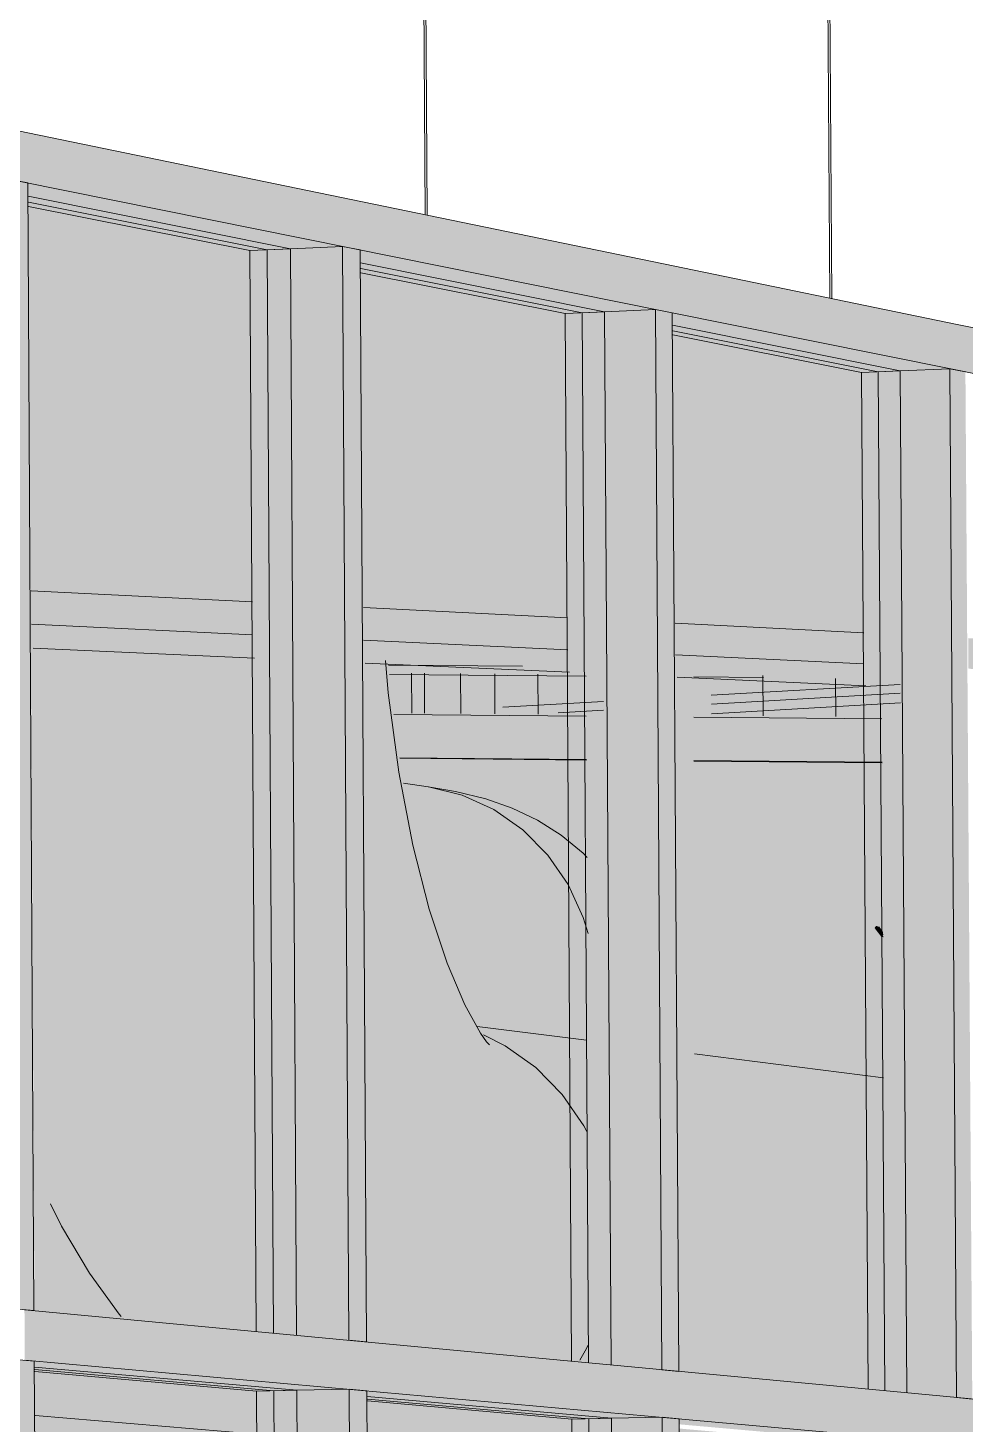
# Model space of a CAD drawing. Header units: inches. Extents: x 30764 to 92544, y -36095 to 66.
# Drawn here: x 30764.3813 to 30764.4281, y -164.972 to -164.9023 of the extents above; entities that cross this region are included whole.
import ezdxf

# ---------------------------------------------------------------- set-up
doc = ezdxf.new("R2010")
doc.units = ezdxf.units.IN
doc.header["$MEASUREMENT"] = 0
for name, color, linetype, lineweight in [('A-GLAZ-CURT', 52, 'Continuous', 9), ('A-GLAZ-CWMG', 51, 'Continuous', 9), ('A-ROOF', 132, 'Continuous', 13), ('A-WALL-PATT', 111, 'Continuous', 13), ('I-WALL', 2, 'Continuous', 13), ('L-SITE-WALL', 31, 'Continuous', 13), ('M-HVAC-DUCT', 70, 'Continuous', 9), ('S-BEAM', 12, 'Continuous', 9), ('S-COLS', 52, 'Continuous', 9)]:
    doc.layers.add(name, color=color, linetype=linetype, lineweight=lineweight)

# ---------------------------------------------------------------- blocks, each defined once
blk = doc.blocks.new('FP_1-Entrance - Clinic')
at = {"layer": 'A-WALL-PATT', "lineweight": 9}
for p, q in [((30764.401112, -164.911575), (30764.400772, -164.854035)), ((30764.401221, -164.911598), (30764.400881, -164.854069)), ((30764.421321, -164.915746), (30764.420962, -164.8605)), ((30764.421421, -164.915767), (30764.421063, -164.860532))]:
    blk.add_line(p, q, dxfattribs=at)
blk = doc.blocks.new('FP_20-Entrance - Clinic')
at = {"layer": 'A-WALL-PATT', "lineweight": 9}
for p, q in [((30764.402896, -164.936493), (30764.402884, -164.934493)), ((30764.406754, -164.936523), (30764.406742, -164.93452)), ((30764.417981, -164.936612), (30764.417968, -164.934598)), ((30764.421612, -164.93664), (30764.421599, -164.934744))]:
    blk.add_line(p, q, dxfattribs=at)

msp = doc.modelspace()

# ---------------------------------------------------------------- hatches: boundary and pattern name
at = {"layer": 'A-GLAZ-CURT', "lineweight": 5, "transparency": 33554458}
for points in [[(30764.394693, -164.967541), (30764.394663, -164.961461), (30764.394388, -164.913283), (30764.381308, -164.910662), (30764.381616, -164.966308), (30764.390333, -164.96713)], [(30764.410396, -164.969021), (30764.410072, -164.916425), (30764.397894, -164.913985), (30764.398208, -164.967872), (30764.407778, -164.968774)], [(30764.425158, -164.970413), (30764.424822, -164.91938), (30764.413463, -164.917105), (30764.413791, -164.969341), (30764.420871, -164.970009)], [(30764.382251, -165.087265), (30764.395372, -165.085471), (30764.394693, -164.970285), (30764.38162, -164.969123), (30764.382242, -165.085456)], [(30764.398889, -165.08499), (30764.411101, -165.083321), (30764.410412, -164.971683), (30764.398224, -164.970599), (30764.398879, -165.083308)]]:
    msp.add_hatch(color=256, dxfattribs=at).paths.add_polyline_path(points, flags=0)
at = {"layer": 'A-GLAZ-CWMG', "lineweight": 5}
for points in [[(30764.397431, -164.913253), (30764.397416, -164.910818), (30764.380802, -164.907389), (30764.380816, -164.909903), (30764.394683, -164.912699)], [(30764.38159, -164.966307), (30764.381289, -164.909999), (30764.380341, -164.909808), (30764.380641, -164.966218)], [(30764.394388, -164.913283), (30764.396986, -164.913163), (30764.381289, -164.909999), (30764.381308, -164.910662), (30764.393792, -164.913163)], [(30764.392371, -164.913375), (30764.394388, -164.913283), (30764.381308, -164.910662), (30764.381322, -164.911172), (30764.39035, -164.912973)], [(30764.413026, -164.916397), (30764.413011, -164.914036), (30764.397416, -164.910818), (30764.397431, -164.913253), (30764.41213, -164.916217)], [(30764.394698, -164.967541), (30764.394388, -164.913283), (30764.392371, -164.913375), (30764.392677, -164.967349), (30764.394693, -164.967541)], [(30764.397302, -164.967789), (30764.396986, -164.913163), (30764.394388, -164.913283), (30764.3947, -164.967541)], [(30764.398192, -164.967872), (30764.397875, -164.913343), (30764.396986, -164.913163), (30764.397302, -164.967789)], [(30764.410072, -164.916425), (30764.412608, -164.916313), (30764.397875, -164.913343), (30764.397894, -164.913985), (30764.409512, -164.916313)], [(30764.408103, -164.916512), (30764.410072, -164.916425), (30764.397894, -164.913985), (30764.397909, -164.91448), (30764.407796, -164.916451)], [(30764.427692, -164.919354), (30764.427677, -164.917063), (30764.413011, -164.914036), (30764.413026, -164.916397), (30764.42086, -164.917977)], [(30764.410396, -164.969021), (30764.410072, -164.916425), (30764.408103, -164.916512), (30764.408423, -164.968834)], [(30764.412938, -164.969263), (30764.412608, -164.916313), (30764.410072, -164.916425), (30764.410398, -164.969021), (30764.41213, -164.969186)], [(30764.413774, -164.969341), (30764.413443, -164.916481), (30764.412608, -164.916313), (30764.412938, -164.969263)], [(30764.424822, -164.91938), (30764.427299, -164.919275), (30764.413443, -164.916481), (30764.413463, -164.917105), (30764.424295, -164.919275)], [(30764.4229, -164.919462), (30764.424822, -164.91938), (30764.413463, -164.917105), (30764.413479, -164.917584), (30764.420889, -164.919061)], [(30764.441464, -164.922131), (30764.441449, -164.919906), (30764.427677, -164.917063), (30764.427692, -164.919354), (30764.438329, -164.921499)], [(30764.425158, -164.970413), (30764.424822, -164.91938), (30764.4229, -164.919462), (30764.423232, -164.97023)], [(30764.427641, -164.970649), (30764.427299, -164.919275), (30764.424822, -164.91938), (30764.42516, -164.970413), (30764.425236, -164.97042)], [(30764.428428, -164.970723), (30764.428085, -164.919433), (30764.427299, -164.919275), (30764.427641, -164.970649)], [(30764.397761, -164.970274), (30764.397747, -164.967831), (30764.381116, -164.966263), (30764.381129, -164.968786), (30764.394677, -164.969998)], [(30764.413371, -164.97167), (30764.413356, -164.969302), (30764.397747, -164.967831), (30764.397761, -164.970274), (30764.412124, -164.971559)], [(30764.381287, -165.08785), (30764.382239, -165.087719), (30764.381604, -164.968828), (30764.380654, -164.968743), (30764.381238, -165.078575)], [(30764.394714, -164.970287), (30764.397316, -164.970234), (30764.381604, -164.968828), (30764.38162, -164.969123), (30764.394693, -164.970285)], [(30764.392694, -164.970328), (30764.394693, -164.970285), (30764.38162, -164.969123), (30764.381633, -164.96935), (30764.390345, -164.97012)], [(30764.42805, -164.972984), (30764.428035, -164.970686), (30764.413356, -164.969302), (30764.413371, -164.97167), (30764.425219, -164.97273)], [(30764.395372, -165.085471), (30764.394693, -164.970287), (30764.392694, -164.970328), (30764.393345, -165.085408)], [(30764.397984, -165.085553), (30764.397316, -164.970234), (30764.394714, -164.970287), (30764.395372, -165.085471), (30764.397839, -165.085548)], [(30764.397984, -165.085553), (30764.398876, -165.08543), (30764.398206, -164.970314), (30764.397316, -164.970234), (30764.397944, -165.078618)], [(30764.410412, -164.971683), (30764.412953, -164.971633), (30764.398206, -164.970314), (30764.398224, -164.970599), (30764.409852, -164.971633)], [(30764.408441, -164.971721), (30764.410412, -164.971683), (30764.398224, -164.970599), (30764.398237, -164.970819), (30764.40779, -164.971664)], [(30764.441089, -164.97415), (30764.441073, -164.971915), (30764.428035, -164.970686), (30764.42805, -164.972984), (30764.438323, -164.973903)], [(30764.411101, -165.083321), (30764.410412, -164.971683), (30764.408441, -164.971721), (30764.409122, -165.083261)], [(30764.41365, -165.083397), (30764.412953, -164.971633), (30764.410412, -164.971683), (30764.411101, -165.083321), (30764.413508, -165.083393)], [(30764.41365, -165.083397), (30764.414488, -165.083282), (30764.413789, -164.971708), (30764.412953, -164.971633), (30764.41362, -165.078658)], [(30764.425175, -164.972995), (30764.427656, -164.972948), (30764.413789, -164.971708), (30764.413807, -164.971985), (30764.424648, -164.972948)]]:
    msp.add_hatch(color=256, dxfattribs=at).paths.add_polyline_path(points, flags=0)
at = {"layer": 'A-ROOF', "lineweight": 5}
h = msp.add_hatch(color=256, dxfattribs=at)
h.paths.add_polyline_path([(30764.423929, -164.938925), (30764.423914, -164.936751), (30764.41452, -164.936671), (30764.414533, -164.938836), (30764.423799, -164.938923)], flags=0)
h.paths.add_polyline_path([(30764.40917, -164.938785), (30764.409156, -164.936626), (30764.39955, -164.936545), (30764.399852, -164.938698), (30764.409031, -164.938784)], flags=0)
h = msp.add_hatch(color=256, dxfattribs=at)
h.paths.add_polyline_path([(30764.42393, -164.938954), (30764.423929, -164.938925), (30764.423799, -164.938953)], flags=0)
h.paths.add_polyline_path([(30764.409171, -164.938815), (30764.40917, -164.938785), (30764.409031, -164.938813)], flags=0)
at = {"layer": 'I-WALL'}
h = msp.add_hatch(color=256, dxfattribs=at)
h.paths.add_polyline_path([(30764.424726, -165.060407), (30764.424535, -165.031256), (30764.415117, -165.031572), (30764.415298, -165.06022), (30764.424149, -165.060395)], flags=0)
h.paths.add_polyline_path([(30764.409915, -165.060114), (30764.409741, -165.031752), (30764.39954, -165.032094), (30764.399702, -165.059912), (30764.409369, -165.060103)], flags=0)
h.paths.add_polyline_path([(30764.394151, -165.059802), (30764.393995, -165.03228), (30764.382926, -165.032652), (30764.38307, -165.059582), (30764.393639, -165.059792)], flags=0)
h.paths.add_polyline_path([(30764.374932, -165.059421), (30764.374796, -165.032924), (30764.368226, -165.033145), (30764.368355, -165.059291), (30764.374718, -165.059417)], flags=0)
h.paths.add_polyline_path([(30764.368205, -165.02895), (30764.374775, -165.028781), (30764.374454, -164.972353), (30764.364869, -164.971568), (30764.364961, -164.990515), (30764.368014, -164.99048), (30764.368194, -165.026806)], flags=0)
h.paths.add_polyline_path([(30764.382904, -165.028573), (30764.393972, -165.028289), (30764.393642, -164.973925), (30764.382606, -164.973021), (30764.382894, -165.026803)], flags=0)
h.paths.add_polyline_path([(30764.399517, -165.028147), (30764.409717, -165.027885), (30764.409372, -164.975214), (30764.399202, -164.974381), (30764.399509, -165.0268)], flags=0)
h.paths.add_polyline_path([(30764.415093, -165.027747), (30764.42451, -165.027506), (30764.424153, -164.976425), (30764.414766, -164.975656), (30764.415087, -165.026797)], flags=0)
h.paths.add_polyline_path([(30764.262907, -164.991684), (30764.286028, -164.991419), (30764.285957, -164.968144), (30764.262863, -164.968662), (30764.262906, -164.990837)], flags=0)
h.paths.add_polyline_path([(30764.290982, -164.991363), (30764.307438, -164.991174), (30764.307362, -164.967664), (30764.290918, -164.968033), (30764.290981, -164.990836)], flags=0)
h.paths.add_polyline_path([(30764.326687, -164.990953), (30764.339848, -164.990803), (30764.339743, -164.96951), (30764.326602, -164.968433), (30764.326674, -164.987563)], flags=0)
h.paths.add_polyline_path([(30764.345961, -164.990732), (30764.359053, -164.990582), (30764.358943, -164.971083), (30764.345871, -164.970012), (30764.345947, -164.987562)], flags=0)
h.paths.add_polyline_path([(30764.386118, -164.966602), (30764.385471, -164.965773), (30764.384856, -164.964908), (30764.383737, -164.963144), (30764.38254, -164.960887), (30764.382581, -164.966265), (30764.386106, -164.9666)], flags=0)
h.paths.add_polyline_path([(30764.37445, -164.965493), (30764.374384, -164.958418), (30764.371163, -164.958069), (30764.369085, -164.957631), (30764.366799, -164.956836), (30764.364792, -164.955736), (30764.364835, -164.96458), (30764.374383, -164.965487)], flags=0)
h.paths.add_polyline_path([(30764.358928, -164.964019), (30764.358865, -164.950497), (30764.358655, -164.950257), (30764.357664, -164.948874), (30764.356392, -164.946907), (30764.356215, -164.946578), (30764.345769, -164.946362), (30764.34584, -164.962775), (30764.358654, -164.963993)], flags=0)
h.paths.add_polyline_path([(30764.33973, -164.962195), (30764.33972, -164.959866), (30764.339295, -164.960224), (30764.338548, -164.960703), (30764.337835, -164.961073), (30764.336687, -164.961407), (30764.335499, -164.961598), (30764.334642, -164.961712), (30764.339479, -164.962171)], flags=0)
h.paths.add_polyline_path([(30764.424033, -164.954684), (30764.423955, -164.94763), (30764.423915, -164.947625), (30764.42358, -164.947186), (30764.423643, -164.947133), (30764.423825, -164.947186), (30764.423985, -164.947395), (30764.42393, -164.938954), (30764.414534, -164.938865), (30764.414626, -164.953483), (30764.423799, -164.954654)], flags=0)
h.paths.add_polyline_path([(30764.339683, -164.950914), (30764.339664, -164.946236), (30764.326518, -164.945963), (30764.326526, -164.948128), (30764.335463, -164.949183), (30764.336781, -164.949428), (30764.338102, -164.949867), (30764.339071, -164.950419), (30764.33948, -164.950749)], flags=0)
h.paths.add_polyline_path([(30764.296641, -164.948982), (30764.29622, -164.947758), (30764.295838, -164.946403), (30764.29558, -164.945323), (30764.290856, -164.945225), (30764.290863, -164.948067), (30764.294905, -164.948541), (30764.2956, -164.948646), (30764.296558, -164.948955)], flags=0)
h.paths.add_polyline_path([(30764.285914, -164.94752), (30764.285907, -164.945123), (30764.262573, -164.944639), (30764.262594, -164.944941), (30764.285788, -164.947506)], flags=0)
h.paths.add_polyline_path([(30764.409204, -164.944239), (30764.409171, -164.938815), (30764.399857, -164.938727), (30764.400081, -164.939967), (30764.401287, -164.940149), (30764.402974, -164.940472), (30764.404719, -164.94094), (30764.405118, -164.941115), (30764.406275, -164.941666), (30764.407864, -164.942798), (30764.408285, -164.943218), (30764.409031, -164.944047)], flags=0)
at = {"layer": 'L-SITE-WALL'}
msp.add_hatch(color=256, dxfattribs=at).paths.add_polyline_path([(30764.405974, -164.93413), (30764.399259, -164.933818), (30764.399284, -164.934081), (30764.404372, -164.934119)], flags=0)
at = {"layer": 'L-SITE-WALL', "lineweight": 5}
h = msp.add_hatch(color=256, dxfattribs=at)
h.paths.add_polyline_path([(30764.418003, -164.934688), (30764.414521, -164.934526), (30764.414525, -164.934661), (30764.414745, -164.934663)], flags=0)
h.paths.add_polyline_path([(30764.409162, -164.934621), (30764.409151, -164.934278), (30764.405974, -164.93413), (30764.399284, -164.934081), (30764.39934, -164.934547), (30764.409048, -164.93462)], flags=0)
at = {"layer": 'M-HVAC-DUCT', "lineweight": 5}
h = msp.add_hatch(color=256, dxfattribs=at)
h.paths.add_polyline_path([(30764.391534, -164.967134), (30764.391056, -164.96633), (30764.389884, -164.964066), (30764.388666, -164.961246), (30764.38754, -164.958136), (30764.386514, -164.954762), (30764.385601, -164.951153), (30764.384808, -164.947341), (30764.384145, -164.943363), (30764.38355, -164.938535), (30764.383228, -164.935051), (30764.383117, -164.933109), (30764.382235, -164.933068), (30764.382444, -164.960912), (30764.383611, -164.963152), (30764.384921, -164.965206), (30764.385999, -164.966606), (30764.391162, -164.967098)], flags=0)
h.paths.add_polyline_path([(30764.376584, -164.94078), (30764.376535, -164.932801), (30764.375807, -164.932765), (30764.376007, -164.935845), (30764.376488, -164.940166)], flags=0)
h = msp.add_hatch(color=256, dxfattribs=at)
h.paths.add_polyline_path([(30764.408815, -164.968771), (30764.409111, -164.968316), (30764.409238, -164.967942), (30764.409198, -164.962314), (30764.408003, -164.961656), (30764.406771, -164.960602), (30764.405572, -164.959193), (30764.404421, -164.957442), (30764.403329, -164.955367), (30764.402311, -164.952989), (30764.401379, -164.950335), (30764.400543, -164.947433), (30764.399814, -164.944316), (30764.399201, -164.941019), (30764.398841, -164.938534), (30764.399033, -164.967845), (30764.408611, -164.968752)], flags=0)
h.paths.add_polyline_path([(30764.393492, -164.967319), (30764.393274, -164.93358), (30764.383117, -164.933109), (30764.383248, -164.935268), (30764.383616, -164.939253), (30764.384157, -164.943437), (30764.384808, -164.947341), (30764.385716, -164.951605), (30764.386548, -164.954873), (30764.387541, -164.95814), (30764.388736, -164.961408), (30764.389884, -164.964066), (30764.391181, -164.966571), (30764.391534, -164.967134), (30764.393182, -164.96729)], flags=0)
for points in [[(30764.409198, -164.962314), (30764.409174, -164.957371), (30764.409042, -164.957082), (30764.407859, -164.955401), (30764.406552, -164.954099), (30764.404965, -164.953015), (30764.404017, -164.952578), (30764.403584, -164.951956), (30764.402697, -164.950169), (30764.402206, -164.948961), (30764.401197, -164.945896), (30764.400546, -164.943216), (30764.400042, -164.940858), (30764.399564, -164.937812), (30764.399241, -164.935266), (30764.399105, -164.933848), (30764.398814, -164.933835), (30764.398847, -164.938534), (30764.399201, -164.941019), (30764.399861, -164.944519), (30764.400543, -164.947433), (30764.401379, -164.950335), (30764.402311, -164.952989), (30764.403329, -164.955367), (30764.404421, -164.957442), (30764.405572, -164.959193), (30764.406771, -164.960602), (30764.408003, -164.961656), (30764.408913, -164.962157)], [(30764.40923, -164.950222), (30764.409215, -164.947491), (30764.409001, -164.946679), (30764.40825, -164.945034), (30764.407236, -164.943558), (30764.40599, -164.942298), (30764.404552, -164.941291), (30764.402965, -164.940568), (30764.401279, -164.94015), (30764.400039, -164.939973), (30764.400161, -164.940838), (30764.400945, -164.944457), (30764.401416, -164.946259), (30764.402094, -164.948323), (30764.402459, -164.949328), (30764.40902, -164.950194)], [(30764.409215, -164.947491), (30764.409204, -164.944239), (30764.40811, -164.943022), (30764.407711, -164.942659), (30764.406436, -164.941779), (30764.406275, -164.941666), (30764.404718, -164.94094), (30764.402669, -164.940395), (30764.401279, -164.94015), (30764.402965, -164.940568), (30764.404552, -164.941291), (30764.40599, -164.942298), (30764.407236, -164.943558), (30764.408257, -164.94505), (30764.409022, -164.946759)]]:
    msp.add_hatch(color=256, dxfattribs=at).paths.add_polyline_path(points, flags=0)
h = msp.add_hatch(color=256, dxfattribs=at)
h.paths.add_polyline_path([(30764.376731, -164.958615), (30764.376711, -164.957287), (30764.376426, -164.957436), (30764.374676, -164.957983), (30764.372872, -164.958199), (30764.376474, -164.958587)], flags=0)
h.paths.add_polyline_path([(30764.409247, -164.952799), (30764.40923, -164.950222), (30764.402459, -164.949328), (30764.402794, -164.950158), (30764.403789, -164.952107), (30764.409021, -164.95277)], flags=0)
h = msp.add_hatch(color=256, dxfattribs=at)
h.paths.add_polyline_path([(30764.424037, -164.964114), (30764.424014, -164.954686), (30764.414568, -164.953489), (30764.414591, -164.963101), (30764.42374, -164.964082)], flags=0)
h.paths.add_polyline_path([(30764.409174, -164.957371), (30764.409177, -164.952806), (30764.40372, -164.952114), (30764.404017, -164.952578), (30764.405136, -164.9531), (30764.406639, -164.95416), (30764.407964, -164.955507), (30764.409042, -164.957082)], flags=0)
h = msp.add_hatch(color=256, dxfattribs=at)
h.paths.add_polyline_path([(30764.424085, -164.970214), (30764.424037, -164.964114), (30764.414591, -164.963101), (30764.414637, -164.969321), (30764.423747, -164.970182)], flags=0)
h.paths.add_polyline_path([(30764.409246, -164.968812), (30764.409239, -164.968022), (30764.409111, -164.968316), (30764.408815, -164.968771), (30764.40892, -164.968781)], flags=0)
at = {"layer": 'S-BEAM', "lineweight": 5}
h = msp.add_hatch(color=256, dxfattribs=at)
h.paths.add_polyline_path([(30764.423048, -164.932016), (30764.422966, -164.919446), (30764.413545, -164.917567), (30764.413632, -164.931531), (30764.422964, -164.932012)], flags=0)
h.paths.add_polyline_path([(30764.408259, -164.931254), (30764.408169, -164.916494), (30764.397974, -164.914461), (30764.398068, -164.930729), (30764.408167, -164.931249)], flags=0)
h.paths.add_polyline_path([(30764.392532, -164.930444), (30764.392435, -164.913356), (30764.381385, -164.911151), (30764.381485, -164.929874), (30764.392434, -164.930439)], flags=0)
h.paths.add_polyline_path([(30764.375775, -164.92958), (30764.375674, -164.910012), (30764.363675, -164.907618), (30764.363778, -164.928962), (30764.375672, -164.929575)], flags=0)
h.paths.add_polyline_path([(30764.357884, -164.928658), (30764.35778, -164.906442), (30764.352734, -164.905436), (30764.34473, -164.904697), (30764.34483, -164.927985), (30764.357778, -164.928653)], flags=0)
h.paths.add_polyline_path([(30764.338738, -164.927672), (30764.338635, -164.904134), (30764.32554, -164.902925), (30764.32563, -164.926996), (30764.338633, -164.927666)], flags=0)
h = msp.add_hatch(color=256, dxfattribs=at)
h.paths.add_polyline_path([(30764.42305, -164.932455), (30764.423048, -164.932016), (30764.413632, -164.931531), (30764.413634, -164.931979), (30764.422964, -164.932451)], flags=0)
h.paths.add_polyline_path([(30764.408261, -164.931706), (30764.408259, -164.931254), (30764.398068, -164.930729), (30764.39807, -164.93119), (30764.408166, -164.931702)], flags=0)
h.paths.add_polyline_path([(30764.392534, -164.93091), (30764.392532, -164.930444), (30764.381485, -164.929874), (30764.381487, -164.930351), (30764.392433, -164.930905)], flags=0)
h.paths.add_polyline_path([(30764.375777, -164.930061), (30764.375775, -164.92958), (30764.363778, -164.928962), (30764.36378, -164.929454), (30764.375671, -164.930056)], flags=0)
h.paths.add_polyline_path([(30764.357885, -164.929155), (30764.357884, -164.928658), (30764.34483, -164.928008), (30764.344831, -164.928494), (30764.357778, -164.92915)], flags=0)
h.paths.add_polyline_path([(30764.33874, -164.928186), (30764.338738, -164.927672), (30764.32563, -164.927025), (30764.325631, -164.927522), (30764.338633, -164.92818)], flags=0)
h = msp.add_hatch(color=256, dxfattribs=at)
h.paths.add_polyline_path([(30764.483471, -164.936877), (30764.48346, -164.935523), (30764.479845, -164.93534), (30764.479856, -164.936706), (30764.482119, -164.936813)], flags=0)
h.paths.add_polyline_path([(30764.433852, -164.934521), (30764.433842, -164.933011), (30764.428229, -164.932727), (30764.428239, -164.934254), (30764.428487, -164.934266)], flags=0)
h.paths.add_polyline_path([(30764.42302, -164.934007), (30764.42301, -164.932463), (30764.413595, -164.931986), (30764.413605, -164.933559), (30764.422924, -164.934002)], flags=0)
h.paths.add_polyline_path([(30764.408232, -164.933304), (30764.408222, -164.931714), (30764.398033, -164.931198), (30764.398042, -164.93282), (30764.408128, -164.933299)], flags=0)
h.paths.add_polyline_path([(30764.392506, -164.932557), (30764.392497, -164.930918), (30764.381451, -164.930359), (30764.38146, -164.932033), (30764.392396, -164.932552)], flags=0)
h.paths.add_polyline_path([(30764.375751, -164.931762), (30764.375742, -164.93007), (30764.363747, -164.929463), (30764.363755, -164.931192), (30764.375636, -164.931756)], flags=0)
h.paths.add_polyline_path([(30764.357861, -164.930912), (30764.357853, -164.929164), (30764.344801, -164.928504), (30764.344808, -164.930292), (30764.357745, -164.930907)], flags=0)
h.paths.add_polyline_path([(30764.338718, -164.930003), (30764.33871, -164.928195), (30764.325604, -164.927532), (30764.325611, -164.929381), (30764.338603, -164.929998)], flags=0)
h = msp.add_hatch(color=256, dxfattribs=at)
h.paths.add_polyline_path([(30764.405, -164.936175), (30764.410019, -164.935886), (30764.41001, -164.934463), (30764.40499, -164.934425), (30764.404995, -164.935238)], flags=0)
h.paths.add_polyline_path([(30764.415403, -164.935576), (30764.424836, -164.935034), (30764.424834, -164.934806), (30764.41889, -164.934529), (30764.415397, -164.934503), (30764.415401, -164.935238)], flags=0)
h = msp.add_hatch(color=256, dxfattribs=at)
h.paths.add_polyline_path([(30764.407762, -164.936454), (30764.410019, -164.936325), (30764.410017, -164.935887), (30764.404998, -164.936175), (30764.405, -164.936431), (30764.405209, -164.936433)], flags=0)
h.paths.add_polyline_path([(30764.415404, -164.936016), (30764.424836, -164.935475), (30764.424834, -164.935034), (30764.415401, -164.935577), (30764.415402, -164.935741)], flags=0)
h = msp.add_hatch(color=256, dxfattribs=at)
h.paths.add_polyline_path([(30764.415412, -164.936503), (30764.424844, -164.935964), (30764.424836, -164.935475), (30764.415404, -164.936016)], flags=0)
h.paths.add_polyline_path([(30764.410022, -164.936473), (30764.410019, -164.936325), (30764.407762, -164.936454), (30764.409895, -164.936472)], flags=0)
for points in [[(30764.424912, -164.936586), (30764.424908, -164.935953), (30764.41568, -164.936509), (30764.424796, -164.936585)], [(30764.423985, -164.947543), (30764.423955, -164.947356), (30764.423799, -164.947156), (30764.423642, -164.947134), (30764.423954, -164.947543)]]:
    msp.add_hatch(color=256, dxfattribs=at).paths.add_polyline_path(points, flags=0)
at = {"layer": 'S-BEAM'}
msp.add_hatch(color=256, dxfattribs=at).paths.add_polyline_path([(30764.423986, -164.947626), (30764.423954, -164.947543), (30764.423642, -164.947134), (30764.42358, -164.947186), (30764.423914, -164.947625)], flags=0)
at = {"layer": 'S-BEAM', "lineweight": 5}
h = msp.add_hatch(color=256, dxfattribs=at)
h.paths.add_polyline_path([(30764.717765, -164.989158), (30764.717743, -164.989069), (30764.717654, -164.989056), (30764.717673, -164.989145), (30764.71775, -164.989156)], flags=0)
h.paths.add_polyline_path([(30764.423986, -164.947635), (30764.423986, -164.947626), (30764.423914, -164.947625)], flags=0)
h = msp.add_hatch(color=256, dxfattribs=at)
h.paths.add_polyline_path([(30764.71712, -164.999823), (30764.717108, -164.999032), (30764.717006, -164.999037), (30764.717017, -164.999814), (30764.717108, -164.999822)], flags=0)
h.paths.add_polyline_path([(30764.7149, -164.999636), (30764.714888, -164.998835), (30764.714757, -164.998841), (30764.714769, -164.999624), (30764.714888, -164.999634)], flags=0)
h.paths.add_polyline_path([(30764.712626, -164.999444), (30764.712614, -164.998634), (30764.712454, -164.998639), (30764.712466, -164.99943), (30764.712614, -164.999443)], flags=0)
h.paths.add_polyline_path([(30764.710298, -164.999248), (30764.710286, -164.998428), (30764.710095, -164.998434), (30764.710107, -164.999232), (30764.710286, -164.999247)], flags=0)
h.paths.add_polyline_path([(30764.652107, -164.994343), (30764.652085, -164.993278), (30764.651344, -164.993213), (30764.651358, -164.99428), (30764.652106, -164.994343)], flags=0)
h.paths.add_polyline_path([(30764.583791, -164.988585), (30764.583767, -164.987234), (30764.580854, -164.986976), (30764.580869, -164.988338), (30764.583776, -164.988583)], flags=0)
h.paths.add_polyline_path([(30764.485455, -164.980296), (30764.485432, -164.978533), (30764.480176, -164.978068), (30764.48019, -164.979852), (30764.485432, -164.980294)], flags=0)
h.paths.add_polyline_path([(30764.436795, -164.976195), (30764.436774, -164.974228), (30764.428477, -164.973494), (30764.428491, -164.975495), (30764.436774, -164.976193)], flags=0)
h.paths.add_polyline_path([(30764.423264, -164.975054), (30764.423251, -164.973032), (30764.413822, -164.972197), (30764.413835, -164.97426), (30764.423251, -164.975053)], flags=0)
h.paths.add_polyline_path([(30764.408454, -164.973806), (30764.408442, -164.971721), (30764.398238, -164.970819), (30764.39825, -164.972946), (30764.408441, -164.973805)], flags=0)
h.paths.add_polyline_path([(30764.392707, -164.972479), (30764.392694, -164.970328), (30764.381634, -164.969349), (30764.381645, -164.971546), (30764.392694, -164.972478)], flags=0)
h.paths.add_polyline_path([(30764.375929, -164.971065), (30764.375917, -164.968844), (30764.363906, -164.967781), (30764.363917, -164.970052), (30764.375917, -164.971064)], flags=0)
h.paths.add_polyline_path([(30764.358016, -164.969555), (30764.358005, -164.967259), (30764.344937, -164.966103), (30764.344947, -164.968453), (30764.358005, -164.969554)], flags=0)
h.paths.add_polyline_path([(30764.338849, -164.967939), (30764.33884, -164.965563), (30764.327716, -164.964579), (30764.327725, -164.967002), (30764.338839, -164.967938)], flags=0)
h = msp.add_hatch(color=256, dxfattribs=at)
h.paths.add_polyline_path([(30764.717128, -165.000064), (30764.717108, -164.999822), (30764.717017, -164.999814), (30764.717025, -165.000056), (30764.717112, -165.000063)], flags=0)
h.paths.add_polyline_path([(30764.714903, -164.999744), (30764.714888, -164.999634), (30764.714769, -164.99963), (30764.714772, -164.999739), (30764.714889, -164.999742)], flags=0)
h.paths.add_polyline_path([(30764.712634, -164.999691), (30764.712614, -164.999443), (30764.712466, -164.99943), (30764.712473, -164.999678), (30764.712618, -164.99969)], flags=0)
h.paths.add_polyline_path([(30764.710306, -164.999498), (30764.710286, -164.999247), (30764.710107, -164.999232), (30764.710114, -164.999482), (30764.71029, -164.999497)], flags=0)
h.paths.add_polyline_path([(30764.651911, -164.994651), (30764.652111, -164.994489), (30764.652084, -164.994341), (30764.651358, -164.99428), (30764.651367, -164.994605), (30764.651887, -164.994649)], flags=0)
h.paths.add_polyline_path([(30764.5838, -164.988997), (30764.583767, -164.988583), (30764.580869, -164.988338), (30764.580878, -164.988754), (30764.58378, -164.988995)], flags=0)
h.paths.add_polyline_path([(30764.485372, -164.980826), (30764.485463, -164.980747), (30764.485432, -164.980294), (30764.48019, -164.979852), (30764.480199, -164.980397), (30764.48477, -164.980776)], flags=0)
h.paths.add_polyline_path([(30764.436804, -164.976795), (30764.436774, -164.976193), (30764.428491, -164.975495), (30764.428499, -164.976105), (30764.436778, -164.976793)], flags=0)
h.paths.add_polyline_path([(30764.423272, -164.975671), (30764.423251, -164.975053), (30764.413835, -164.97426), (30764.413843, -164.974889), (30764.423255, -164.97567)], flags=0)
h.paths.add_polyline_path([(30764.408462, -164.974442), (30764.408441, -164.973805), (30764.39825, -164.972946), (30764.398258, -164.973595), (30764.408445, -164.974441)], flags=0)
h.paths.add_polyline_path([(30764.392714, -164.973135), (30764.392694, -164.972478), (30764.381645, -164.971546), (30764.381653, -164.972217), (30764.392698, -164.973133)], flags=0)
h.paths.add_polyline_path([(30764.375936, -164.971742), (30764.375917, -164.971064), (30764.363917, -164.970052), (30764.363924, -164.970745), (30764.375921, -164.971741)], flags=0)
h.paths.add_polyline_path([(30764.358023, -164.970255), (30764.358005, -164.969554), (30764.344947, -164.968453), (30764.344954, -164.96917), (30764.358008, -164.970254)], flags=0)
h.paths.add_polyline_path([(30764.338855, -164.968664), (30764.338839, -164.967938), (30764.327725, -164.967002), (30764.327003, -164.96768), (30764.338842, -164.968663)], flags=0)
at = {"layer": 'S-COLS', "lineweight": 5}
for points in [[(30764.400451, -164.936469), (30764.400438, -164.934472), (30764.39975, -164.934466), (30764.399906, -164.935912), (30764.399977, -164.936465), (30764.400438, -164.936469)], [(30764.40109, -164.936476), (30764.401078, -164.934477), (30764.400434, -164.934472), (30764.400446, -164.93647)], [(30764.404601, -164.936503), (30764.404589, -164.934502), (30764.401078, -164.934477), (30764.40109, -164.936476)]]:
    msp.add_hatch(color=256, dxfattribs=at).paths.add_polyline_path(points, flags=0)

# ---------------------------------------------------------------- linework, layer by layer
at = {"layer": 'A-GLAZ-CURT'}
for p, q in [((30764.394388, -164.913283), (30764.381308, -164.910662)), ((30764.381316, -164.910954), (30764.393235, -164.913336)), ((30764.394388, -164.913283), (30764.393235, -164.913336)), ((30764.393235, -164.913336), (30764.393542, -164.967431)), ((30764.394698, -164.967541), (30764.394388, -164.913283)), ((30764.410072, -164.916425), (30764.397894, -164.913985)), ((30764.397903, -164.914268), (30764.408947, -164.916475)), ((30764.410072, -164.916425), (30764.408947, -164.916475)), ((30764.408947, -164.916475), (30764.409268, -164.968914)), ((30764.410396, -164.969021), (30764.410072, -164.916425)), ((30764.424822, -164.91938), (30764.413463, -164.917105)), ((30764.413472, -164.917379), (30764.423723, -164.919427)), ((30764.424822, -164.91938), (30764.423723, -164.919427)), ((30764.423723, -164.919427), (30764.424057, -164.970308)), ((30764.425158, -164.970413), (30764.424822, -164.91938)), ((30764.394714, -164.970287), (30764.38162, -164.969123)), ((30764.381627, -164.969253), (30764.393559, -164.97031)), ((30764.394714, -164.970287), (30764.393559, -164.97031)), ((30764.393559, -164.97031), (30764.394213, -165.085435)), ((30764.395372, -165.085471), (30764.394714, -164.970287)), ((30764.410412, -164.971683), (30764.398224, -164.970599)), ((30764.398231, -164.970725), (30764.409285, -164.971705)), ((30764.410412, -164.971683), (30764.409285, -164.971705)), ((30764.409285, -164.971705), (30764.40997, -165.083287)), ((30764.411101, -165.083321), (30764.410412, -164.971683))]:
    msp.add_line(p, q, dxfattribs=at)
at = {"layer": 'A-GLAZ-CWMG'}
for p, q in [((30764.397416, -164.910818), (30764.380802, -164.907389)), ((30764.380341, -164.909808), (30764.381289, -164.909999)), ((30764.397431, -164.913253), (30764.380816, -164.909903)), ((30764.381289, -164.909999), (30764.38159, -164.966307)), ((30764.392371, -164.913375), (30764.381322, -164.911172)), ((30764.413011, -164.914036), (30764.397416, -164.910818)), ((30764.392371, -164.913375), (30764.394388, -164.913283)), ((30764.392677, -164.967349), (30764.392371, -164.913375)), ((30764.394388, -164.913283), (30764.396986, -164.913163)), ((30764.396986, -164.913163), (30764.397875, -164.913343)), ((30764.396986, -164.913163), (30764.397302, -164.967789)), ((30764.413026, -164.916397), (30764.397431, -164.913253)), ((30764.397875, -164.913343), (30764.398192, -164.967872)), ((30764.427677, -164.917063), (30764.413011, -164.914036)), ((30764.408103, -164.916512), (30764.397909, -164.91448)), ((30764.408103, -164.916512), (30764.410072, -164.916425)), ((30764.408423, -164.968834), (30764.408103, -164.916512)), ((30764.410072, -164.916425), (30764.412608, -164.916313)), ((30764.412608, -164.916313), (30764.413443, -164.916481)), ((30764.412608, -164.916313), (30764.412938, -164.969263)), ((30764.427692, -164.919354), (30764.413026, -164.916397)), ((30764.413443, -164.916481), (30764.413774, -164.969341)), ((30764.441449, -164.919906), (30764.427677, -164.917063)), ((30764.4229, -164.919462), (30764.413479, -164.917584)), ((30764.4229, -164.919462), (30764.424822, -164.91938)), ((30764.423232, -164.97023), (30764.4229, -164.919462)), ((30764.424822, -164.91938), (30764.427299, -164.919275)), ((30764.427299, -164.919275), (30764.428085, -164.919433)), ((30764.427299, -164.919275), (30764.427641, -164.970649)), ((30764.441464, -164.922131), (30764.427692, -164.919354)), ((30764.38159, -164.966307), (30764.380641, -164.966218)), ((30764.397747, -164.967831), (30764.381116, -164.966263)), ((30764.398192, -164.967872), (30764.397302, -164.967789)), ((30764.413356, -164.969302), (30764.397747, -164.967831)), ((30764.380654, -164.968743), (30764.381604, -164.968828)), ((30764.397761, -164.970274), (30764.381129, -164.968786)), ((30764.381604, -164.968828), (30764.382239, -165.087719)), ((30764.392694, -164.970328), (30764.381633, -164.96935)), ((30764.413774, -164.969341), (30764.412938, -164.969263)), ((30764.428035, -164.970686), (30764.413356, -164.969302)), ((30764.392694, -164.970328), (30764.394693, -164.970287)), ((30764.393345, -165.085408), (30764.392694, -164.970328)), ((30764.394693, -164.970287), (30764.397316, -164.970234)), ((30764.397316, -164.970234), (30764.398206, -164.970314)), ((30764.397316, -164.970234), (30764.397984, -165.085553)), ((30764.413371, -164.97167), (30764.397761, -164.970274)), ((30764.398206, -164.970314), (30764.398876, -165.08543)), ((30764.408441, -164.971721), (30764.398237, -164.970819)), ((30764.428428, -164.970723), (30764.427641, -164.970649)), ((30764.441073, -164.971915), (30764.428035, -164.970686)), ((30764.408441, -164.971721), (30764.410412, -164.971683)), ((30764.409122, -165.083261), (30764.408441, -164.971721)), ((30764.410412, -164.971683), (30764.412953, -164.971633)), ((30764.412953, -164.971633), (30764.413789, -164.971708)), ((30764.412953, -164.971633), (30764.41365, -165.083397)), ((30764.42805, -164.972984), (30764.413371, -164.97167)), ((30764.413789, -164.971708), (30764.414488, -165.083282))]:
    msp.add_line(p, q, dxfattribs=at)
at = {"layer": 'A-ROOF'}
for p, q in [((30764.409156, -164.936626), (30764.39955, -164.936545)), ((30764.423914, -164.936751), (30764.41452, -164.936671)), ((30764.399852, -164.938698), (30764.40917, -164.938785)), ((30764.414533, -164.938836), (30764.423929, -164.938925))]:
    msp.add_line(p, q, dxfattribs=at)
at = {"layer": 'I-WALL'}
for p, q in [((30764.409171, -164.938815), (30764.399857, -164.938727)), ((30764.42393, -164.938954), (30764.414534, -164.938865))]:
    msp.add_line(p, q, dxfattribs=at)
at = {"layer": 'L-SITE-WALL'}
for p, q in [((30764.399284, -164.934081), (30764.405974, -164.93413)), ((30764.409162, -164.934621), (30764.39934, -164.934547)), ((30764.418003, -164.934688), (30764.414525, -164.934661))]:
    msp.add_line(p, q, dxfattribs=at)
at = {"layer": 'M-HVAC-DUCT'}
for p, q in [((30764.400028, -164.939966), (30764.401262, -164.940151)), ((30764.403707, -164.952111), (30764.409167, -164.952803)), ((30764.414557, -164.953486), (30764.424003, -164.954683))]:
    msp.add_line(p, q, dxfattribs=at)
for points in [[(30764.399142, -164.933851, 0), (30764.399273, -164.935464, 0), (30764.399804, -164.939419, 0), (30764.4005, -164.943057, 0), (30764.401319, -164.946266, 0), (30764.402208, -164.948954, 0), (30764.403096, -164.951043, 0), (30764.403876, -164.952454, 0), (30764.404173, -164.952881, 0), (30764.404324, -164.95304, 0)], [(30764.4092, -164.943685, 0), (30764.409, -164.94347, 0), (30764.407912, -164.942568, 0), (30764.406724, -164.941816, 0), (30764.405468, -164.941218, 0), (30764.404143, -164.940757, 0), (30764.402638, -164.94039, 0), (30764.401264, -164.940151, 0)], [(30764.401279, -164.94015, 0), (30764.402965, -164.940568, 0), (30764.404552, -164.941291, 0), (30764.40599, -164.942298, 0), (30764.407236, -164.943558, 0), (30764.40825, -164.945034, 0), (30764.409001, -164.946679, 0), (30764.409251, -164.94748, 0)], [(30764.409251, -164.94748, 0), (30764.409001, -164.946679, 0), (30764.40825, -164.945034, 0), (30764.407236, -164.943558, 0), (30764.40599, -164.942298, 0), (30764.404552, -164.941291, 0), (30764.402965, -164.940568, 0), (30764.401279, -164.94015, 0)], [(30764.409193, -164.957359, 0), (30764.409042, -164.957082, 0), (30764.407964, -164.955507, 0), (30764.406639, -164.95416, 0), (30764.40511, -164.953081, 0), (30764.404032, -164.952542, 0)], [(30764.404032, -164.952542, 0), (30764.40511, -164.953081, 0), (30764.406639, -164.95416, 0), (30764.407964, -164.955507, 0), (30764.409042, -164.957082, 0), (30764.409193, -164.957359, 0)], [(30764.382409, -164.96098, 0), (30764.382962, -164.962087, 0), (30764.384367, -164.964433, 0), (30764.385836, -164.966478, 0), (30764.385943, -164.966602, 0)], [(30764.408842, -164.968789, 0), (30764.409111, -164.968316, 0), (30764.409259, -164.968032, 0)], [(30764.409259, -164.968032, 0), (30764.409111, -164.968316, 0), (30764.408842, -164.968789, 0)]]:
    msp.add_polyline3d(points, dxfattribs=at)
at = {"layer": 'S-BEAM'}
for p, q in [((30764.381451, -164.930359), (30764.392497, -164.930918)), ((30764.398033, -164.931198), (30764.408222, -164.931714)), ((30764.38146, -164.932033), (30764.392506, -164.932557)), ((30764.413595, -164.931986), (30764.42301, -164.932463)), ((30764.398042, -164.93282), (30764.408232, -164.933304)), ((30764.381542, -164.933221), (30764.392591, -164.933721)), ((30764.413605, -164.933559), (30764.42302, -164.934007)), ((30764.398129, -164.933972), (30764.408321, -164.934433)), ((30764.413695, -164.934677), (30764.423113, -164.935103)), ((30764.424834, -164.935034), (30764.415401, -164.935577)), ((30764.415404, -164.936016), (30764.424836, -164.935475)), ((30764.410017, -164.935887), (30764.404998, -164.936175)), ((30764.407762, -164.936454), (30764.410019, -164.936325)), ((30764.424844, -164.935964), (30764.415412, -164.936503)), ((30764.423642, -164.947134), (30764.42358, -164.947186)), ((30764.42358, -164.947186), (30764.423914, -164.947625)), ((30764.423954, -164.947543), (30764.423642, -164.947134)), ((30764.423803, -164.947156), (30764.423642, -164.947134)), ((30764.423914, -164.947625), (30764.423986, -164.947626)), ((30764.423986, -164.947635), (30764.423914, -164.947625)), ((30764.381645, -164.971546), (30764.392707, -164.972479))]:
    msp.add_line(p, q, dxfattribs=at)
at = {"layer": 'S-COLS'}
for p, q in [((30764.400434, -164.934472), (30764.400446, -164.93647)), ((30764.40109, -164.936476), (30764.401078, -164.934477)), ((30764.404589, -164.934502), (30764.404601, -164.936503))]:
    msp.add_line(p, q, dxfattribs=at)

# ---------------------------------------------------------------- block references
at = {"layer": 'A-GLAZ-CURT'}
msp.add_blockref('FP_20-Entrance - Clinic', (0, 0), dxfattribs=at)
at = {"layer": 'L-SITE-WALL', "lineweight": 9}
msp.add_blockref('FP_1-Entrance - Clinic', (0, 0), dxfattribs=at)

doc.saveas('drawing.dxf')
